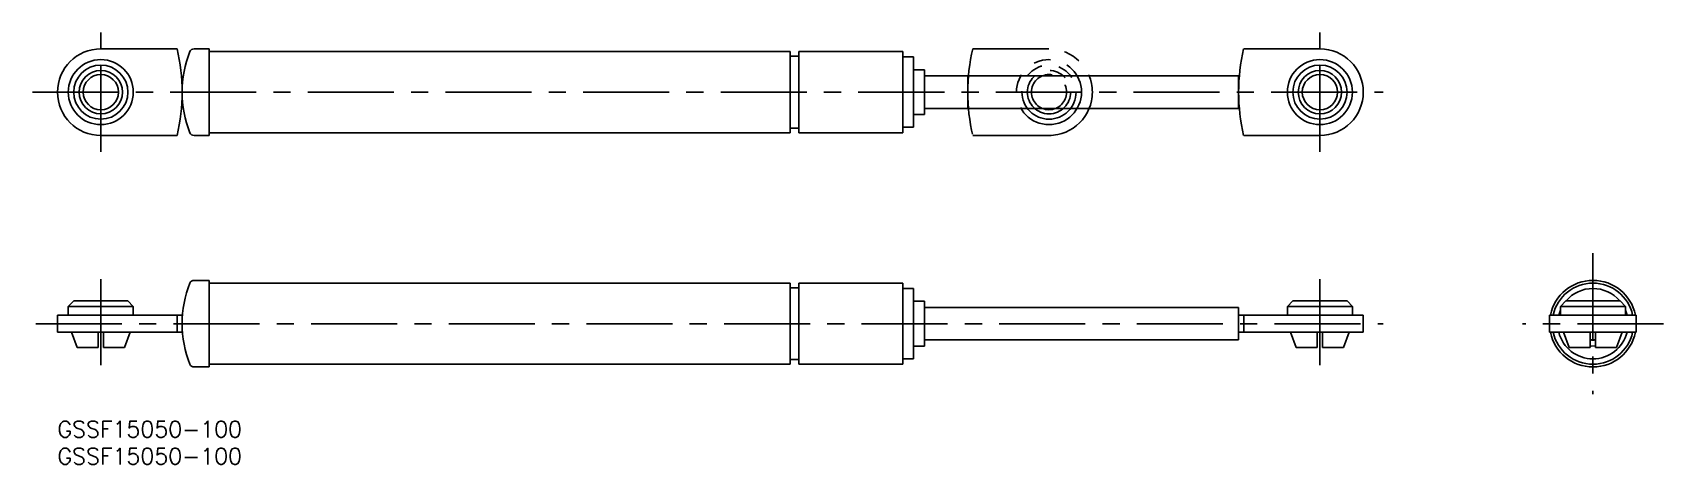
# Model space of a CAD drawing. Extents: x -5 to 296, y -8 to 72.
import ezdxf

# ---------------------------------------------------------------- set-up
doc = ezdxf.new("R2010")
doc.units = 0
doc.header["$LTSCALE"] = 0.5
doc.linetypes.add('CENTER', pattern=[50.8, 31.75, -6.35, 6.35, -6.35])
doc.linetypes.add('PHANTOM', pattern=[63.5, 31.75, -6.35, 6.35, -6.35, 6.35, -6.35])
for name, color, linetype in [('MSM_CENTER', 1, 'CENTER'), ('MSM_CONTINUOUS', 7, 'CONTINUOUS'), ('MSM_IMAGINARY', 6, 'PHANTOM'), ('MSM_PART_NUMBER', 7, 'CONTINUOUS')]:
    doc.layers.add(name, color=color, linetype=linetype)
doc.styles.get("Standard").update_dxf_attribs({"font": 'txt.shx', "height": 3, "bigfont": 'bigfont.shx'})

msp = doc.modelspace()

# ---------------------------------------------------------------- linework, layer by layer
at = {"layer": 'MSM_CENTER'}
for p, q in [((8, 49.77), (8, 71.77)), ((233, 49.77), (233, 71.77)), ((-4.59, 60.77), (244.67, 60.77)), ((283.39, 31), (283.39, 5)), ((8, 26.2), (8, 9.6)), ((233, 26.2), (233, 9.6)), ((-3.98, 18), (244.67, 18)), ((296.39, 18), (270.39, 18))]:
    msp.add_line(p, q, dxfattribs=at)
at = {"layer": 'MSM_CONTINUOUS'}
for p, q in [((22.07, 68.77), (8, 68.77)), ((28, 68.77), (25.2, 68.77)), ((28, 52.77), (28, 68.77)), ((135.2, 68.27), (28, 68.27)), ((135.2, 53.27), (135.2, 68.27)), ((136.8, 67.42), (135.2, 67.42)), ((156, 68.27), (136.8, 68.27)), ((136.8, 53.27), (136.8, 68.27)), ((156, 53.27), (156, 68.27)), ((158, 67.27), (156, 67.27)), ((158, 54.27), (158, 67.27)), ((233, 68.77), (218.93, 68.77)), ((8, 60.77), (8, 65.77)), ((160, 64.92), (158, 64.92)), ((160, 56.62), (160, 64.92)), ((218, 63.77), (160, 63.77)), ((218, 63.77), (218, 57.77)), ((8, 60.77), (8, 55.77)), ((160, 57.77), (218, 57.77)), ((156, 54.27), (158, 54.27)), ((158, 56.62), (160, 56.62)), ((8, 52.77), (22.07, 52.77)), ((25.2, 52.77), (28, 52.77)), ((28, 53.27), (135.2, 53.27)), ((135.2, 54.12), (136.8, 54.12)), ((136.8, 53.27), (156, 53.27)), ((218.93, 52.77), (233, 52.77)), ((28, 26), (25.2, 26)), ((28, 10), (28, 26)), ((135.2, 25.5), (28, 25.5)), ((135.2, 10.5), (135.2, 25.5)), ((136.8, 24.65), (135.2, 24.65)), ((156, 25.5), (136.8, 25.5)), ((136.8, 10.5), (136.8, 25.5)), ((156, 10.5), (156, 25.5)), ((158, 24.5), (156, 24.5)), ((158, 11.5), (158, 24.5)), ((3, 22.2), (2, 21.2)), ((2, 21.2), (2, 19.6)), ((14, 21.2), (2, 21.2)), ((3, 22.2), (13, 22.2)), ((14, 21.2), (13, 22.2)), ((14, 19.6), (14, 21.2)), ((160, 22.15), (158, 22.15)), ((160, 13.85), (160, 22.15)), ((228, 22.2), (227, 21.2)), ((227, 21.2), (227, 19.6)), ((239, 21.2), (227, 21.2)), ((228, 22.2), (238, 22.2)), ((239, 21.2), (238, 22.2)), ((239, 19.6), (239, 21.2)), ((278.39, 22.2), (277.39, 21.2)), ((277.39, 21.2), (277.39, 19.6)), ((289.39, 21.2), (277.39, 21.2)), ((278.39, 22.2), (288.39, 22.2)), ((289.39, 21.2), (288.39, 22.2)), ((289.39, 19.6), (289.39, 21.2)), ((0, 19.6), (0, 16.4)), ((0, 19.6), (23, 19.6)), ((22.07, 19.6), (22.07, 16.4)), ((23, 16.4), (23, 19.6)), ((218, 21), (160, 21)), ((218, 21), (218, 15)), ((218, 19.6), (241, 19.6)), ((218.93, 19.6), (218.93, 16.4)), ((241, 16.4), (241, 19.6)), ((275.39, 19.6), (275.39, 16.4)), ((275.39, 19.6), (291.39, 19.6)), ((277.09, 19.6), (277.39, 20.49)), ((277.39, 20.49), (277.39, 20.5)), ((289.39, 20.5), (289.4, 20.49)), ((289.4, 20.49), (289.69, 19.6)), ((291.39, 19.6), (291.39, 16.4)), ((0, 16.4), (23, 16.4)), ((2.58, 16.4), (3.63, 13.6)), ((7.5, 13.6), (7.5, 16.4)), ((8.5, 16.4), (8.5, 13.6)), ((13.42, 16.4), (12.37, 13.6)), ((218, 16.4), (241, 16.4)), ((227.58, 16.4), (228.63, 13.6)), ((232.5, 13.6), (232.5, 16.4)), ((233.5, 16.4), (233.5, 13.6)), ((238.42, 16.4), (237.37, 13.6)), ((275.39, 16.4), (291.39, 16.4)), ((277.98, 16.4), (279.02, 13.6)), ((282.89, 16.4), (282.89, 13.6)), ((283.89, 13.6), (283.89, 16.4)), ((288.81, 16.4), (287.76, 13.6)), ((3.63, 13.6), (7.5, 13.6)), ((8.5, 13.6), (12.37, 13.6)), ((158, 13.85), (160, 13.85)), ((160, 15), (218, 15)), ((228.63, 13.6), (232.5, 13.6)), ((233.5, 13.6), (237.37, 13.6)), ((279.02, 13.6), (282.89, 13.6)), ((283.13, 13.86), (282.89, 13.88)), ((283.9, 13.88), (283.13, 13.86)), ((283.89, 13.6), (287.76, 13.6)), ((25.2, 10), (28, 10)), ((28, 10.5), (135.2, 10.5)), ((135.2, 11.35), (136.8, 11.35)), ((136.8, 10.5), (156, 10.5)), ((156, 11.5), (158, 11.5))]:
    msp.add_line(p, q, dxfattribs=at)
for centre, radius in [((8, 60.77), 6), ((233, 60.77), 6), ((8, 60.77), 5), ((8, 60.77), 4), ((8, 60.77), 3.25), ((233, 60.77), 5), ((233, 60.77), 4), ((233, 60.77), 3.25)]:
    msp.add_circle(centre, radius, dxfattribs=at)
for centre, radius, start, end in [((8, 60.77), 8, 90, 270), ((-12, 60.77), 35, 346.787, 13.213), ((43, 60.77), 20, 157.9757, 202.0243), ((25.2, 67.97), 0.8, 90, 157.9757), ((253, 60.77), 35, 166.787, 193.213), ((233, 60.77), 8, 270, 90), ((25.2, 53.57), 0.8, 202.0243, 270), ((43, 18), 20, 157.9757, 202.0243), ((25.2, 25.2), 0.8, 90, 157.9757), ((283.39, 18), 8, 11.537, 168.463), ((283.39, 18), 7.5, 12.3178, 167.6822), ((283.39, 18), 6.5, 40.2522, 139.7478), ((283.39, 18), 8, 191.537, 348.463), ((283.39, 18), 7.5, 192.3178, 347.6822), ((283.39, 18), 6.5, 194.25, 345.75), ((283.39, 18), 3.05, 260.3931, 279.5667), ((283.39, 18), 3, 260.2749, 279.7717), ((25.2, 10.8), 0.8, 202.0243, 270)]:
    msp.add_arc(centre, radius, start, end, dxfattribs=at)
at = {"layer": 'MSM_IMAGINARY'}
for p, q in [((183, 68.77), (168.93, 68.77)), ((168, 63.77), (168, 57.77)), ((168.93, 52.77), (183, 52.77))]:
    msp.add_line(p, q, dxfattribs=at)
for radius in [6, 5, 4, 3.25]:
    msp.add_circle((183, 60.77), radius, dxfattribs=at)
for centre, radius, start, end in [((203, 60.77), 35, 166.787, 193.213), ((183, 60.77), 8, 270, 90)]:
    msp.add_arc(centre, radius, start, end, dxfattribs=at)

# ---------------------------------------------------------------- texts
at = {"layer": 'MSM_PART_NUMBER', "char_height": 3, "width": 121.0942, "attachment_point": 1}
for insert in [(0, 0), (0, -5)]:
    msp.add_mtext('{GSSF15050-100}', dxfattribs=dict(at, insert=insert))

doc.saveas('drawing.dxf')
